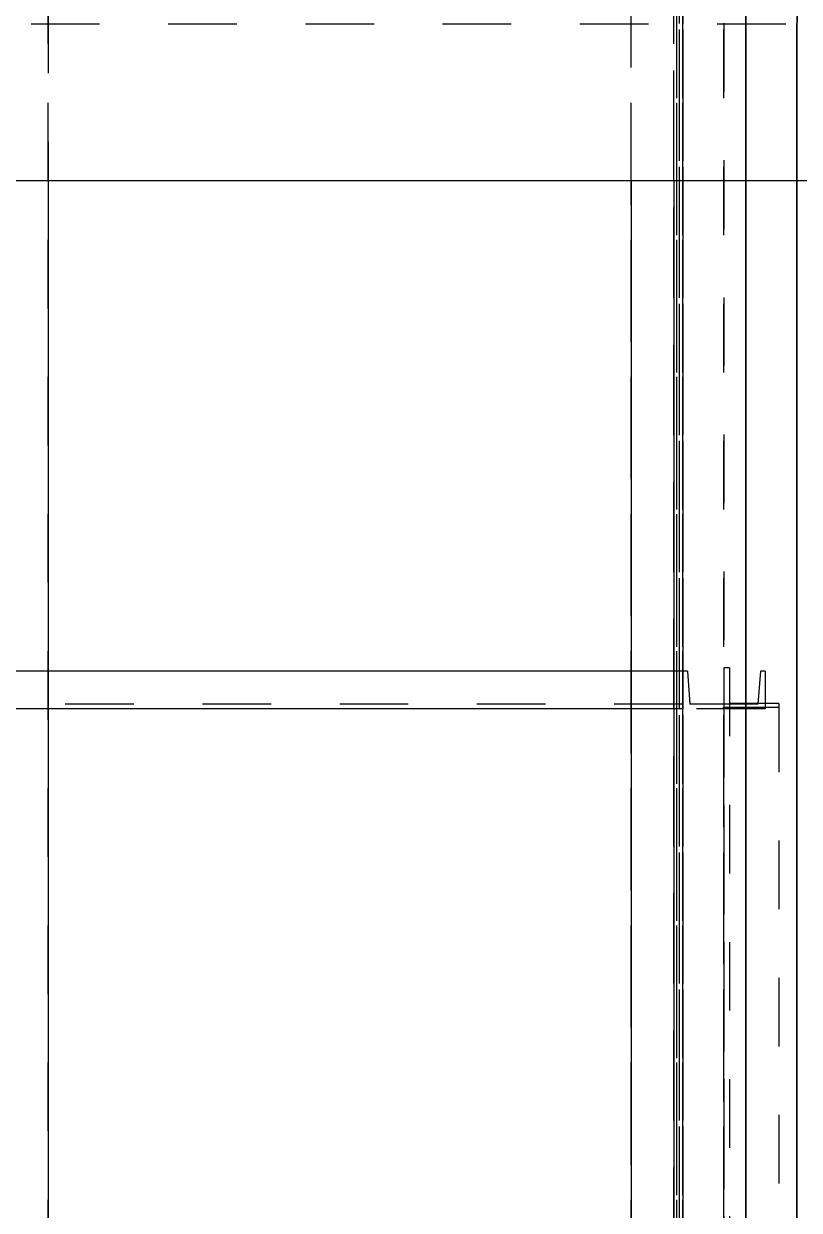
# Model space of a CAD drawing. Header units: millimetres. Extents: x 149919 to 150445, y 136651 to 136866.
# Drawn here: x 150262.403 to 150263.533, y 136756.845 to 136758.576 of the extents above; entities that cross this region are included whole.
import ezdxf

# ---------------------------------------------------------------- set-up
doc = ezdxf.new("R2010")
doc.units = ezdxf.units.MM
doc.header["$LTSCALE"] = 0.25
for name, pattern in [('CENTER', [50.8, 31.75, -6.35, 6.35, -6.35]), ('XKITLINE00', [0]), ('XKITLINE02', [4, 2, -2]), ('XKITLINE03', [6, 3, -1, 1, -1])]:
    doc.linetypes.add(name, pattern=pattern)
doc.layers.add('Horizontal Surface', color=7, linetype='Continuous')
doc.layers.add('Wall', color=7, linetype='Continuous')

# ---------------------------------------------------------------- blocks, each defined once
blk = doc.blocks.new('çatıı')
at = {"color": 116, "linetype": 'XKITLINE02', "true_color": 0x136734}
for p, q in [((12062.5, 10058.83), (12062.51, 11600.44)), ((12147.49, 10058.83), (12147.49, 11600.44)), ((12153.69, 10060.36), (12153.69, 11600.44)), ((12154.14, 10058.83), (12154.14, 11600.44)), ((12154.54, 10060.36), (12154.54, 11600.44)), ((12154.99, 10058.83), (12154.99, 11600.44)), ((12155.07, 10060.36), (12155.07, 11600.44)), ((12062.5, 10797.42), (12062.5, 11231.06)), ((12147.49, 10433.94), (12147.49, 11231.06)), ((12153.69, 10443.53), (12153.69, 11231.06)), ((12154.14, 10409.49), (12154.14, 11231.06)), ((12154.54, 10409.49), (12154.54, 11231.06)), ((12154.99, 10409.49), (12154.99, 11231.06)), ((12155.07, 10409.49), (12155.07, 11231.06)), ((12062.5, 10843.12), (12062.5, 10797.42)), ((12147.49, 10797.42), (12147.49, 10843.12)), ((12153.69, 10797.42), (12153.69, 10843.12)), ((12154.99, 10725.92), (12036.31, 10725.92)), ((12062.5, 10725.92), (12055.01, 10725.92)), ((12154.99, 10725.92), (12147.49, 10725.92)), ((12154.99, 10725.92), (12154.99, 10720.42)), ((12154.99, 10725.92), (12154.99, 10720.42)), ((12154.99, 10725.92), (12154.99, 10720.42)), ((12155.67, 10725.92), (12154.99, 10725.92)), ((12154.99, 10725.92), (12154.99, 10720.42)), ((12154.99, 10725.92), (12154.99, 10720.42)), ((12155.67, 10725.92), (12154.99, 10725.92)), ((12154.99, 10725.92), (12154.99, 10720.42)), ((12155.67, 10725.92), (12156.05, 10721.12)), ((12155.67, 10725.92), (12156.05, 10721.12)), ((12155.67, 10725.92), (12156.05, 10721.12)), ((12155.67, 10725.92), (12156.05, 10721.12)), ((12160.99, 10726.42), (12160.99, 10623.17)), ((12161.79, 10726.42), (12160.99, 10726.42)), ((12160.99, 10726.42), (12160.99, 10623.17)), ((12161.79, 10726.42), (12160.99, 10726.42)), ((12161.79, 10726.42), (12161.79, 10623.75)), ((12161.79, 10726.42), (12161.79, 10623.75)), ((12166.31, 10725.92), (12165.92, 10721.12)), ((12166.31, 10725.92), (12165.92, 10721.12)), ((12166.31, 10725.92), (12165.92, 10721.12)), ((12166.31, 10725.92), (12165.92, 10721.12)), ((12166.99, 10725.92), (12166.31, 10725.92)), ((12166.99, 10725.92), (12166.31, 10725.92)), ((12166.99, 10725.92), (12166.99, 10720.42)), ((12166.99, 10725.92), (12166.99, 10720.42)), ((12166.99, 10725.92), (12166.99, 10720.42)), ((12166.99, 10725.92), (12166.99, 10720.42)), ((12154.99, 10721.12), (11968.01, 10721.12)), ((12154.99, 10721.12), (12055.01, 10721.12)), ((12165.92, 10721.12), (12156.05, 10721.12)), ((12165.92, 10721.12), (12156.05, 10721.12)), ((12168.99, 10721.2), (12161.79, 10721.2)), ((12168.99, 10721.2), (12161.79, 10721.2)), ((12168.99, 10721.2), (12168.99, 10623.17)), ((12168.99, 10721.2), (12168.99, 10623.17)), ((12154.99, 10720.42), (11968.01, 10720.42)), ((12062.5, 10720.42), (12055.01, 10720.42)), ((12154.99, 10720.42), (12147.49, 10720.42)), ((12166.99, 10720.42), (12154.99, 10720.42)), ((12166.99, 10720.42), (12154.99, 10720.42)), ((12168.99, 10720.62), (12160.99, 10720.62)), ((12168.99, 10720.62), (12160.99, 10720.62))]:
    blk.add_line(p, q, dxfattribs=at)
at = {"color": 1, "linetype": 'XKITLINE03'}
for p, q in [((12154.99, 10058.83), (12154.99, 11600.44)), ((12160.99, 11600.44), (12160.99, 10060.36)), ((12154.99, 10409.49), (12154.99, 11231.06)), ((12160.99, 10409.49), (12160.99, 11231.06)), ((12154.99, 10720.42), (11968.01, 10720.42)), ((12154.99, 10720.42), (12055.01, 10720.42)), ((12154.99, 10720.42), (12154.99, 10720.42)), ((12154.99, 10720.42), (12154.99, 10720.42)), ((12160.99, 10623.17), (12160.99, 10720.62)), ((12160.99, 10623.17), (12160.99, 10720.62))]:
    blk.add_line(p, q, dxfattribs=at)
at = {"color": 8, "linetype": 'CENTER'}
blk.add_line((12370, 10820.27), (11840, 10820.27), dxfattribs=at)
at = {"color": 8, "linetype": 'XKITLINE00'}
blk.add_line((12223.2, 10797.42), (11986.8, 10797.42), dxfattribs=at)
at = {"color": 7, "linetype": 'XKITLINE00'}
for p, q in [((12062.5, 10797.42), (12062.5, 10562.31)), ((12147.49, 10797.42), (12147.49, 10620.2)), ((12153.69, 10797.42), (12153.69, 10624.43)), ((12147.49, 10725.92), (12062.5, 10725.92)), ((12147.49, 10720.42), (12062.5, 10720.42))]:
    blk.add_line(p, q, dxfattribs=at)
at = {"color": 1, "linetype": 'XKITLINE00'}
for centre in [(12154.99, 10720.42), (12154.99, 10720.42), (12154.99, 10720.42), (12154.99, 10720.42), (12160.99, 10720.62), (12160.99, 10720.62)]:
    blk.add_circle(centre, 0.05, dxfattribs=at)

msp = doc.modelspace()

# ---------------------------------------------------------------- linework, layer by layer
at = {"layer": 'Horizontal Surface', "color": 54}
for points in [[(150263.4559, 136754.8995, 0.2), (150263.4555, 136762.2521, 0.2), (150263.9876, 136762.2521, 2.35), (150263.9883, 136754.8995, 2.35)], [(150263.4555, 136754.9808, 0.2), (150263.5295, 136754.9808, 0.2), (150263.5299, 136762.1742, 0.2), (150263.4555, 136762.1744, 0.2)]]:
    msp.add_polyline3d(points, close=True, dxfattribs=at)

# ---------------------------------------------------------------- block references
at = {"xscale": 0.009999943142843078, "yscale": 0.009999943142843078, "zscale": 0.009999943142843078}
msp.add_blockref('çatıı', (150141.8141, 136650.3731), dxfattribs=at)

# ---------------------------------------------------------------- meshes
at = {"layer": 'Wall'}
mesh = msp.add_polyface(dxfattribs=at)
corners = [(150263.4555, 136754.8995), (150263.4555, 136754.8995, 0.2), (150263.4555, 136762.2521), (150263.4555, 136762.2521, 0.2)]
mesh.append_faces([[corners[k] for k in face] for face in [(0, 1, 3, 2)]], dxfattribs={"color": 54})
mesh = msp.add_polyface(dxfattribs=at)
corners = [(150263.5295, 136754.9808), (150263.5295, 136754.9808, 0.2), (150263.5299, 136762.1742), (150263.5299, 136762.1742, 0.2)]
mesh.append_faces([[corners[k] for k in face] for face in [(0, 1, 3, 2)]], dxfattribs={"color": 54})

doc.saveas('drawing.dxf')
